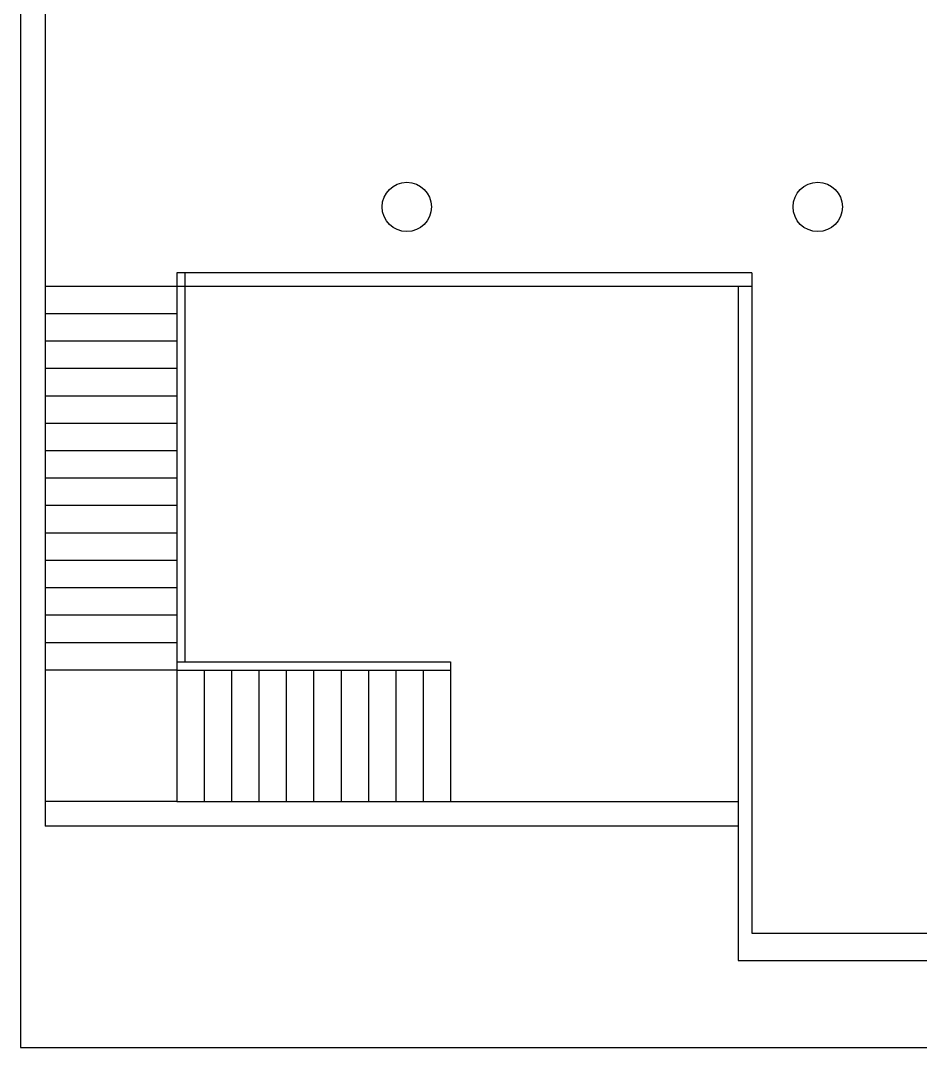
# Model space of a CAD drawing. Header units: inches. Extents: x 9636 to 21597, y -10243 to 557.
# Drawn here: x 14456.2 to 14784.7, y -8962.2 to -8587.5 of the extents above; entities that cross this region are included whole.
import ezdxf

# ---------------------------------------------------------------- set-up
doc = ezdxf.new("R2010")
doc.units = ezdxf.units.IN
doc.header["$MEASUREMENT"] = 0

# ---------------------------------------------------------------- blocks, each defined once
blk = doc.blocks.new('FF')
at = {"color": 252, "true_color": 0x939598}
for p, q in [((14456.19, -8220.47), (14456.19, -8684.47)), ((14465.19, -8262.47), (14465.19, -8881.47)), ((14723.19, -8679.47), (14513.19, -8679.47)), ((14513.19, -8679.47), (14513.19, -8872.47)), ((14516.19, -8679.47), (14516.19, -8821.47)), ((14723.19, -8679.47), (14723.19, -8920.47)), ((14456.19, -8684.47), (14456.19, -8962.16)), ((14723.19, -8684.47), (14465.19, -8684.47)), ((14718.19, -8684.47), (14718.19, -8930.47)), ((14513.19, -8694.47), (14465.19, -8694.47)), ((14513.19, -8704.47), (14465.19, -8704.47)), ((14513.19, -8714.47), (14465.19, -8714.47)), ((14513.19, -8724.47), (14465.19, -8724.47)), ((14513.19, -8734.47), (14465.19, -8734.47)), ((14513.19, -8744.47), (14465.19, -8744.47)), ((14513.19, -8754.47), (14465.19, -8754.47)), ((14513.19, -8764.47), (14465.19, -8764.47)), ((14513.19, -8774.47), (14465.19, -8774.47)), ((14513.19, -8784.47), (14465.19, -8784.47)), ((14513.19, -8794.47), (14465.19, -8794.47)), ((14513.19, -8804.47), (14465.19, -8804.47)), ((14513.19, -8814.47), (14465.19, -8814.47)), ((14513.19, -8821.47), (14613.19, -8821.47)), ((14613.19, -8821.47), (14613.19, -8824.47)), ((14513.19, -8824.47), (14465.19, -8824.47)), ((14513.19, -8824.47), (14613.19, -8824.47)), ((14523.19, -8824.47), (14523.19, -8872.47)), ((14533.19, -8824.47), (14533.19, -8872.47)), ((14543.19, -8824.47), (14543.19, -8872.47)), ((14553.19, -8824.47), (14553.19, -8872.47)), ((14563.19, -8824.47), (14563.19, -8872.47)), ((14573.19, -8824.47), (14573.19, -8872.47)), ((14583.19, -8824.47), (14583.19, -8872.47)), ((14593.19, -8824.47), (14593.19, -8872.47)), ((14603.19, -8824.47), (14603.19, -8872.47)), ((14613.19, -8824.47), (14613.19, -8872.47)), ((14513.19, -8872.47), (14465.19, -8872.47)), ((14513.19, -8872.47), (14718.19, -8872.47)), ((14718.19, -8881.47), (14465.19, -8881.47)), ((14723.19, -8920.47), (14806.19, -8920.47)), ((14718.19, -8930.47), (14806.19, -8930.47)), ((14456.19, -8962.16), (15113.19, -8962.16))]:
    blk.add_line(p, q, dxfattribs=at)
for centre in [(14597.19, -8655.47), (14747.19, -8655.47)]:
    blk.add_circle(centre, 9, dxfattribs=at)

msp = doc.modelspace()

# ---------------------------------------------------------------- block references
at = {"color": 18, "true_color": 0x000000}
msp.add_blockref('FF', (0, 0), dxfattribs=at)

doc.saveas('drawing.dxf')
